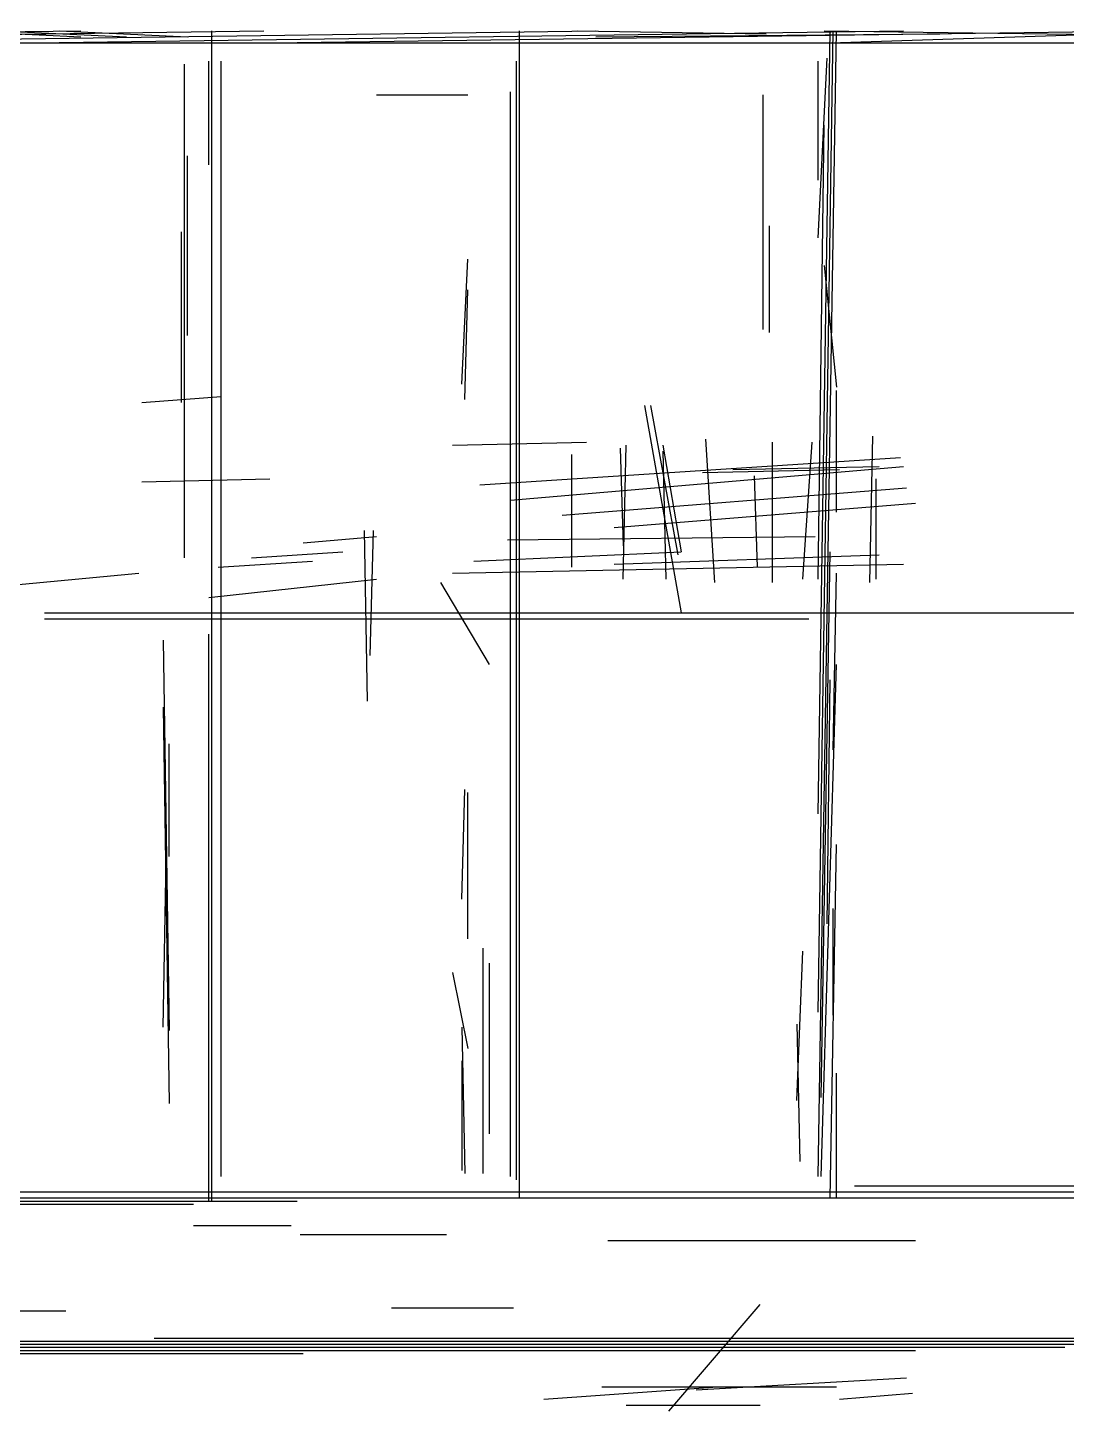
# Model space of a CAD drawing. Header units: metres. Extents: x 0.1 to 46.8, y -33.1 to 0.
# Drawn here: x 19.145 to 22.555, y -24.61 to -20.07 of the extents above; entities that cross this region are included whole.
import ezdxf

# ---------------------------------------------------------------- set-up
doc = ezdxf.new("R2010")
doc.units = ezdxf.units.M
doc.layers.add('Lines', color=7, linetype='Continuous')
doc.layers.add('Walls', color=2, linetype='Continuous')

msp = doc.modelspace()

# ---------------------------------------------------------------- linework, layer by layer
at = {"layer": 'Lines'}
for p, q in [((16.46, -20.12), (19.32, -20.08)), ((17.07, -20.12), (19.92, -20.08)), ((18.16, -20.12), (21.01, -20.08)), ((18.9, -20.08), (19.32, -20.1)), ((19.05, -20.08), (19.47, -20.1)), ((19.17, -20.12), (22.02, -20.08)), ((19.25, -20.08), (19.67, -20.1)), ((19.75, -23.92), (19.75, -20.08)), ((19.95, -20.12), (22.81, -20.08)), ((20.76, -23.91), (20.76, -20.08)), ((20.95, -20.08), (21.57, -20.09)), ((21.01, -20.1), (22.14, -20.09)), ((21.74, -23.84), (21.8, -20.08)), ((21.74, -22.65), (21.78, -20.08)), ((21.74, -23.3), (21.79, -20.08)), ((21.76, -20.08), (23.16, -20.1)), ((21.78, -20.12), (23.33, -20.07)), ((13.88, -20.12), (23.16, -20.12)), ((19.66, -21.81), (19.66, -20.19)), ((19.74, -20.52), (19.74, -20.18)), ((19.78, -23.84), (19.78, -20.18)), ((20.75, -23.85), (20.75, -20.18)), ((21.74, -20.76), (21.77, -20.17)), ((21.74, -20.57), (21.74, -20.18)), ((20.29, -20.29), (20.59, -20.29)), ((20.73, -23.84), (20.73, -20.28)), ((21.56, -21.06), (21.56, -20.29)), ((21.74, -21.88), (21.76, -20.39)), ((19.67, -21.08), (19.67, -20.49)), ((19.65, -21.3), (19.65, -20.74)), ((21.58, -21.07), (21.58, -20.72)), ((20.57, -21.24), (20.59, -20.83)), ((21.76, -20.85), (21.8, -21.25)), ((20.58, -21.29), (20.59, -20.93)), ((19.52, -21.3), (19.78, -21.28)), ((21.8, -21.66), (21.8, -21.26)), ((21.17, -21.31), (21.29, -21.99)), ((21.19, -21.31), (21.28, -21.8)), ((21.37, -21.42), (21.4, -21.89)), ((21.91, -21.89), (21.92, -21.41)), ((20.54, -21.44), (20.98, -21.43)), ((20.93, -21.47), (20.93, -21.84)), ((21.09, -21.45), (21.1, -21.77)), ((21.1, -21.88), (21.11, -21.44)), ((21.23, -21.44), (21.29, -21.79)), ((21.23, -21.46), (21.24, -21.88)), ((21.59, -21.89), (21.59, -21.43)), ((21.69, -21.88), (21.72, -21.43)), ((20.63, -21.57), (22.01, -21.48)), ((20.73, -21.62), (22.02, -21.51)), ((21.46, -21.52), (21.94, -21.51)), ((19.52, -21.56), (19.94, -21.55)), ((21.36, -21.53), (21.81, -21.52)), ((21.53, -21.54), (21.54, -21.84)), ((21.93, -21.55), (21.93, -21.88)), ((20.9, -21.67), (22.03, -21.58)), ((21.07, -21.71), (22.06, -21.63)), ((20.05, -21.76), (20.29, -21.74)), ((20.25, -21.72), (20.26, -22.28)), ((20.27, -22.13), (20.28, -21.72)), ((20.72, -21.75), (21.73, -21.74)), ((19.88, -21.81), (20.18, -21.79)), ((20.61, -21.82), (21.29, -21.79)), ((21.75, -23.58), (21.78, -21.79)), ((19.77, -21.84), (20.08, -21.82)), ((20.54, -21.86), (22.02, -21.83)), ((21.07, -21.83), (21.94, -21.8)), ((18.54, -21.95), (19.51, -21.86)), ((19.74, -21.94), (20.29, -21.88)), ((21.79, -22.44), (21.8, -21.86)), ((20.5, -21.89), (20.66, -22.16)), ((19.2, -21.99), (22.8, -21.99)), ((19.2, -22.01), (21.71, -22.01)), ((19.74, -23.92), (19.74, -22.06)), ((19.59, -22.08), (19.61, -23.36)), ((21.75, -23.84), (21.8, -22.16)), ((21.77, -23.01), (21.78, -22.21)), ((19.59, -22.3), (19.61, -23.6)), ((19.61, -22.79), (19.61, -22.42)), ((20.57, -22.93), (20.58, -22.57)), ((20.59, -23.06), (20.59, -22.58)), ((21.78, -23.91), (21.8, -22.75)), ((19.59, -23.35), (19.6, -22.8)), ((21.79, -23.31), (21.79, -22.96)), ((20.64, -23.83), (20.64, -23.09)), ((21.67, -23.59), (21.69, -23.1)), ((20.66, -23.14), (20.66, -23.7)), ((20.54, -23.17), (20.59, -23.42)), ((20.57, -23.35), (20.58, -23.83)), ((21.67, -23.34), (21.68, -23.79)), ((20.57, -23.46), (20.57, -23.82)), ((21.8, -23.91), (21.8, -23.5)), ((21.86, -23.87), (27.55, -23.87)), ((5.71, -23.89), (32.1, -23.89)), ((5.73, -23.91), (24.31, -23.91)), ((15.46, -23.92), (20.03, -23.92)), ((15.47, -23.93), (19.69, -23.93)), ((19.69, -24), (20.01, -24)), ((20.04, -24.03), (20.52, -24.03)), ((21.05, -24.05), (22.06, -24.05)), ((18.75, -24.28), (19.27, -24.28)), ((20.34, -24.27), (20.74, -24.27)), ((21.25, -24.61), (21.55, -24.26)), ((19.56, -24.37), (32.1, -24.37)), ((5.23, -24.39), (24.6, -24.39)), ((13.95, -24.4), (22.55, -24.4)), ((14.45, -24.41), (22.06, -24.41)), ((15.96, -24.42), (20.05, -24.42)), ((17.99, -24.38), (32.1, -24.38)), ((21.34, -24.54), (22.03, -24.5)), ((20.84, -24.57), (21.41, -24.53)), ((21.03, -24.53), (21.8, -24.53)), ((21.81, -24.57), (22.05, -24.55)), ((21.11, -24.59), (21.55, -24.59))]:
    msp.add_line(p, q, dxfattribs=at)
at = {"layer": 'Walls'}
for p, q in [((16.46, -20.12), (19.32, -20.08)), ((16.46, -20.12), (19.32, -20.08)), ((16.46, -20.12), (19.32, -20.08)), ((16.46, -20.12), (19.32, -20.08)), ((16.46, -20.12), (19.32, -20.08)), ((16.46, -20.12), (19.32, -20.08)), ((16.46, -20.12), (19.32, -20.08)), ((16.46, -20.12), (19.32, -20.08)), ((16.46, -20.12), (19.32, -20.08)), ((16.46, -20.12), (19.32, -20.08)), ((17.07, -20.12), (19.92, -20.08)), ((17.07, -20.12), (19.92, -20.08)), ((17.07, -20.12), (19.92, -20.08)), ((17.07, -20.12), (19.92, -20.08)), ((17.07, -20.12), (19.92, -20.08)), ((17.07, -20.12), (19.92, -20.08)), ((17.07, -20.12), (19.92, -20.08)), ((17.07, -20.12), (19.92, -20.08)), ((17.07, -20.12), (19.92, -20.08)), ((18.16, -20.12), (21.01, -20.08)), ((19.17, -20.12), (22.02, -20.08)), ((19.17, -20.12), (22.02, -20.08)), ((19.17, -20.12), (22.02, -20.08)), ((19.75, -23.92), (19.75, -20.08)), ((19.75, -23.92), (19.75, -20.08)), ((19.75, -23.92), (19.75, -20.08)), ((19.75, -23.92), (19.75, -20.08)), ((19.95, -20.12), (22.81, -20.08)), ((19.95, -20.12), (22.81, -20.08)), ((19.95, -20.12), (22.81, -20.08)), ((19.95, -20.12), (22.81, -20.08)), ((20.76, -23.91), (20.76, -20.08)), ((20.95, -20.08), (21.57, -20.09)), ((20.95, -20.08), (21.57, -20.09)), ((20.95, -20.08), (21.57, -20.09)), ((20.95, -20.08), (21.57, -20.09)), ((21.01, -20.1), (22.14, -20.09)), ((21.01, -20.1), (22.14, -20.09)), ((21.01, -20.1), (22.14, -20.09)), ((21.74, -23.84), (21.8, -20.08)), ((21.74, -22.65), (21.78, -20.08)), ((21.74, -23.84), (21.8, -20.08)), ((21.74, -23.84), (21.8, -20.08)), ((21.74, -23.3), (21.79, -20.08)), ((21.74, -23.84), (21.8, -20.08)), ((21.74, -23.84), (21.8, -20.08)), ((21.74, -22.65), (21.78, -20.08)), ((21.74, -23.3), (21.79, -20.08)), ((21.74, -22.65), (21.78, -20.08)), ((21.74, -22.65), (21.78, -20.08)), ((21.74, -22.65), (21.78, -20.08)), ((21.74, -23.3), (21.79, -20.08)), ((21.74, -23.3), (21.79, -20.08)), ((13.88, -20.12), (23.16, -20.12)), ((13.88, -20.12), (23.16, -20.12)), ((13.88, -20.12), (23.16, -20.12)), ((13.88, -20.12), (23.16, -20.12)), ((13.88, -20.12), (23.16, -20.12)), ((13.88, -20.12), (23.16, -20.12)), ((13.88, -20.12), (23.16, -20.12)), ((13.88, -20.12), (23.16, -20.12)), ((19.66, -21.81), (19.66, -20.19)), ((19.66, -21.81), (19.66, -20.19)), ((19.78, -23.84), (19.78, -20.18)), ((19.78, -23.84), (19.78, -20.18)), ((19.78, -23.84), (19.78, -20.18)), ((19.78, -23.84), (19.78, -20.18)), ((20.75, -23.85), (20.75, -20.18)), ((21.74, -20.76), (21.77, -20.17)), ((21.74, -20.76), (21.77, -20.17)), ((20.73, -23.84), (20.73, -20.28)), ((21.56, -21.06), (21.56, -20.29)), ((21.56, -21.06), (21.56, -20.29)), ((21.56, -21.06), (21.56, -20.29)), ((21.74, -21.88), (21.76, -20.39)), ((21.74, -21.88), (21.76, -20.39)), ((21.74, -21.88), (21.76, -20.39)), ((21.74, -21.88), (21.76, -20.39)), ((19.67, -21.08), (19.67, -20.49)), ((19.67, -21.08), (19.67, -20.49)), ((19.65, -21.3), (19.65, -20.74)), ((19.65, -21.3), (19.65, -20.74)), ((20.63, -21.57), (22.01, -21.48)), ((20.63, -21.57), (22.01, -21.48)), ((20.63, -21.57), (22.01, -21.48)), ((20.63, -21.57), (22.01, -21.48)), ((20.63, -21.57), (22.01, -21.48)), ((20.63, -21.57), (22.01, -21.48)), ((20.63, -21.57), (22.01, -21.48)), ((20.73, -21.62), (22.02, -21.51)), ((20.73, -21.62), (22.02, -21.51)), ((20.73, -21.62), (22.02, -21.51)), ((20.73, -21.62), (22.02, -21.51)), ((20.73, -21.62), (22.02, -21.51)), ((20.73, -21.62), (22.02, -21.51)), ((20.9, -21.67), (22.03, -21.58)), ((20.9, -21.67), (22.03, -21.58)), ((20.9, -21.67), (22.03, -21.58)), ((20.9, -21.67), (22.03, -21.58)), ((20.9, -21.67), (22.03, -21.58)), ((20.9, -21.67), (22.03, -21.58)), ((21.07, -21.71), (22.06, -21.63)), ((21.07, -21.71), (22.06, -21.63)), ((21.07, -21.71), (22.06, -21.63)), ((21.07, -21.71), (22.06, -21.63)), ((21.07, -21.71), (22.06, -21.63)), ((21.07, -21.71), (22.06, -21.63)), ((21.07, -21.71), (22.06, -21.63)), ((20.25, -21.72), (20.26, -22.28)), ((20.25, -21.72), (20.26, -22.28)), ((20.25, -21.72), (20.26, -22.28)), ((20.25, -21.72), (20.26, -22.28)), ((20.25, -21.72), (20.26, -22.28)), ((20.72, -21.75), (21.73, -21.74)), ((20.72, -21.75), (21.73, -21.74)), ((20.72, -21.75), (21.73, -21.74)), ((20.72, -21.75), (21.73, -21.74)), ((20.72, -21.75), (21.73, -21.74)), ((20.72, -21.75), (21.73, -21.74)), ((20.72, -21.75), (21.73, -21.74)), ((20.61, -21.82), (21.29, -21.79)), ((20.61, -21.82), (21.29, -21.79)), ((20.61, -21.82), (21.29, -21.79)), ((20.61, -21.82), (21.29, -21.79)), ((20.61, -21.82), (21.29, -21.79)), ((20.61, -21.82), (21.29, -21.79)), ((20.61, -21.82), (21.29, -21.79)), ((20.61, -21.82), (21.29, -21.79)), ((20.61, -21.82), (21.29, -21.79)), ((21.75, -23.58), (21.78, -21.79)), ((21.75, -23.58), (21.78, -21.79)), ((21.75, -23.58), (21.78, -21.79)), ((21.75, -23.58), (21.78, -21.79)), ((20.54, -21.86), (22.02, -21.83)), ((20.54, -21.86), (22.02, -21.83)), ((20.54, -21.86), (22.02, -21.83)), ((20.54, -21.86), (22.02, -21.83)), ((20.54, -21.86), (22.02, -21.83)), ((20.54, -21.86), (22.02, -21.83)), ((20.54, -21.86), (22.02, -21.83)), ((21.07, -21.83), (21.94, -21.8)), ((21.07, -21.83), (21.94, -21.8)), ((21.07, -21.83), (21.94, -21.8)), ((21.07, -21.83), (21.94, -21.8)), ((21.07, -21.83), (21.94, -21.8)), ((21.07, -21.83), (21.94, -21.8)), ((21.07, -21.83), (21.94, -21.8)), ((21.07, -21.83), (21.94, -21.8)), ((18.54, -21.95), (19.51, -21.86)), ((19.74, -21.94), (20.29, -21.88)), ((21.79, -22.44), (21.8, -21.86)), ((21.79, -22.44), (21.8, -21.86)), ((21.79, -22.44), (21.8, -21.86)), ((21.79, -22.44), (21.8, -21.86)), ((21.79, -22.44), (21.8, -21.86)), ((19.2, -21.99), (22.8, -21.99)), ((19.2, -21.99), (22.8, -21.99)), ((19.2, -21.99), (22.8, -21.99)), ((19.2, -21.99), (22.8, -21.99)), ((19.2, -21.99), (22.8, -21.99)), ((19.2, -21.99), (22.8, -21.99)), ((19.2, -21.99), (22.8, -21.99)), ((19.2, -21.99), (22.8, -21.99)), ((19.2, -21.99), (22.8, -21.99)), ((19.2, -22.01), (21.71, -22.01)), ((19.2, -22.01), (21.71, -22.01)), ((19.2, -22.01), (21.71, -22.01)), ((19.74, -23.92), (19.74, -22.06)), ((19.74, -23.92), (19.74, -22.06)), ((19.59, -22.08), (19.61, -23.36)), ((19.59, -22.08), (19.61, -23.36)), ((19.59, -22.08), (19.61, -23.36)), ((19.59, -22.08), (19.61, -23.36)), ((19.59, -22.08), (19.61, -23.36)), ((21.75, -23.84), (21.8, -22.16)), ((21.75, -23.84), (21.8, -22.16)), ((21.75, -23.84), (21.8, -22.16)), ((21.77, -23.01), (21.78, -22.21)), ((21.77, -23.01), (21.78, -22.21)), ((21.77, -23.01), (21.78, -22.21)), ((21.77, -23.01), (21.78, -22.21)), ((19.59, -22.3), (19.61, -23.6)), ((21.78, -23.91), (21.8, -22.75)), ((21.78, -23.91), (21.8, -22.75)), ((21.78, -23.91), (21.8, -22.75)), ((19.59, -23.35), (19.6, -22.8)), ((19.59, -23.35), (19.6, -22.8)), ((21.86, -23.87), (27.55, -23.87)), ((21.86, -23.87), (27.55, -23.87)), ((21.86, -23.87), (27.55, -23.87)), ((21.86, -23.87), (27.55, -23.87)), ((21.86, -23.87), (27.55, -23.87)), ((21.86, -23.87), (27.55, -23.87)), ((21.86, -23.87), (27.55, -23.87)), ((21.86, -23.87), (27.55, -23.87)), ((21.86, -23.87), (27.55, -23.87)), ((21.86, -23.87), (27.55, -23.87)), ((21.86, -23.87), (27.55, -23.87)), ((5.71, -23.89), (32.1, -23.89)), ((5.73, -23.91), (24.31, -23.91)), ((5.73, -23.91), (24.31, -23.91)), ((5.73, -23.91), (24.31, -23.91)), ((15.46, -23.92), (20.03, -23.92)), ((15.46, -23.92), (20.03, -23.92)), ((15.46, -23.92), (20.03, -23.92)), ((15.46, -23.92), (20.03, -23.92)), ((15.46, -23.92), (20.03, -23.92)), ((15.46, -23.92), (20.03, -23.92)), ((15.46, -23.92), (20.03, -23.92)), ((15.46, -23.92), (20.03, -23.92)), ((15.46, -23.92), (20.03, -23.92)), ((15.47, -23.93), (19.69, -23.93)), ((15.47, -23.93), (19.69, -23.93)), ((15.47, -23.93), (19.69, -23.93)), ((15.47, -23.93), (19.69, -23.93)), ((15.47, -23.93), (19.69, -23.93)), ((15.47, -23.93), (19.69, -23.93)), ((15.47, -23.93), (19.69, -23.93)), ((21.05, -24.05), (22.06, -24.05)), ((21.05, -24.05), (22.06, -24.05)), ((21.05, -24.05), (22.06, -24.05)), ((18.75, -24.28), (19.27, -24.28)), ((18.75, -24.28), (19.27, -24.28)), ((18.75, -24.28), (19.27, -24.28)), ((19.56, -24.37), (32.1, -24.37)), ((19.56, -24.37), (32.1, -24.37)), ((19.56, -24.37), (32.1, -24.37)), ((19.56, -24.37), (32.1, -24.37)), ((5.23, -24.39), (24.6, -24.39)), ((5.23, -24.39), (24.6, -24.39)), ((13.95, -24.4), (22.55, -24.4)), ((13.95, -24.4), (22.55, -24.4)), ((13.95, -24.4), (22.55, -24.4)), ((13.95, -24.4), (22.55, -24.4)), ((13.95, -24.4), (22.55, -24.4)), ((14.45, -24.41), (22.06, -24.41)), ((14.45, -24.41), (22.06, -24.41)), ((14.45, -24.41), (22.06, -24.41)), ((14.45, -24.41), (22.06, -24.41)), ((14.45, -24.41), (22.06, -24.41)), ((15.96, -24.42), (20.05, -24.42)), ((15.96, -24.42), (20.05, -24.42)), ((15.96, -24.42), (20.05, -24.42)), ((15.96, -24.42), (20.05, -24.42)), ((15.96, -24.42), (20.05, -24.42)), ((15.96, -24.42), (20.05, -24.42)), ((15.96, -24.42), (20.05, -24.42)), ((15.96, -24.42), (20.05, -24.42)), ((17.99, -24.38), (32.1, -24.38)), ((17.99, -24.38), (32.1, -24.38)), ((17.99, -24.38), (32.1, -24.38)), ((17.99, -24.38), (32.1, -24.38)), ((17.99, -24.38), (32.1, -24.38)), ((17.99, -24.38), (32.1, -24.38)), ((17.99, -24.38), (32.1, -24.38)), ((17.99, -24.38), (32.1, -24.38)), ((17.99, -24.38), (32.1, -24.38)), ((21.34, -24.54), (22.03, -24.5)), ((21.34, -24.54), (22.03, -24.5)), ((21.34, -24.54), (22.03, -24.5)), ((20.84, -24.57), (21.41, -24.53)), ((20.84, -24.57), (21.41, -24.53)), ((20.84, -24.57), (21.41, -24.53)), ((21.03, -24.53), (21.8, -24.53)), ((21.03, -24.53), (21.8, -24.53)), ((21.03, -24.53), (21.8, -24.53))]:
    msp.add_line(p, q, dxfattribs=at)

doc.saveas('drawing.dxf')
